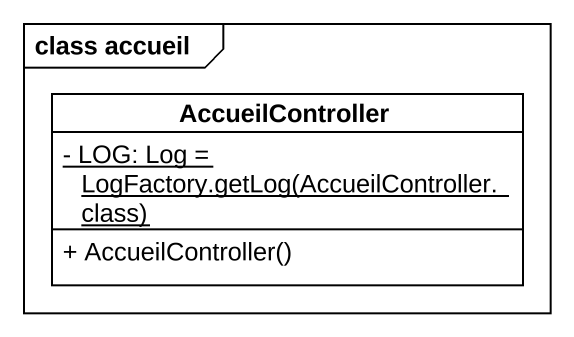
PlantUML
@startuml
mainframe class accueil
hide circle
hide empty members
skinparam classAttributeIconSize 0
class AccueilController {
  {static} {field} - LOG: Log = LogFactory.getLog(AccueilController.class)
  + AccueilController()
}
@enduml
